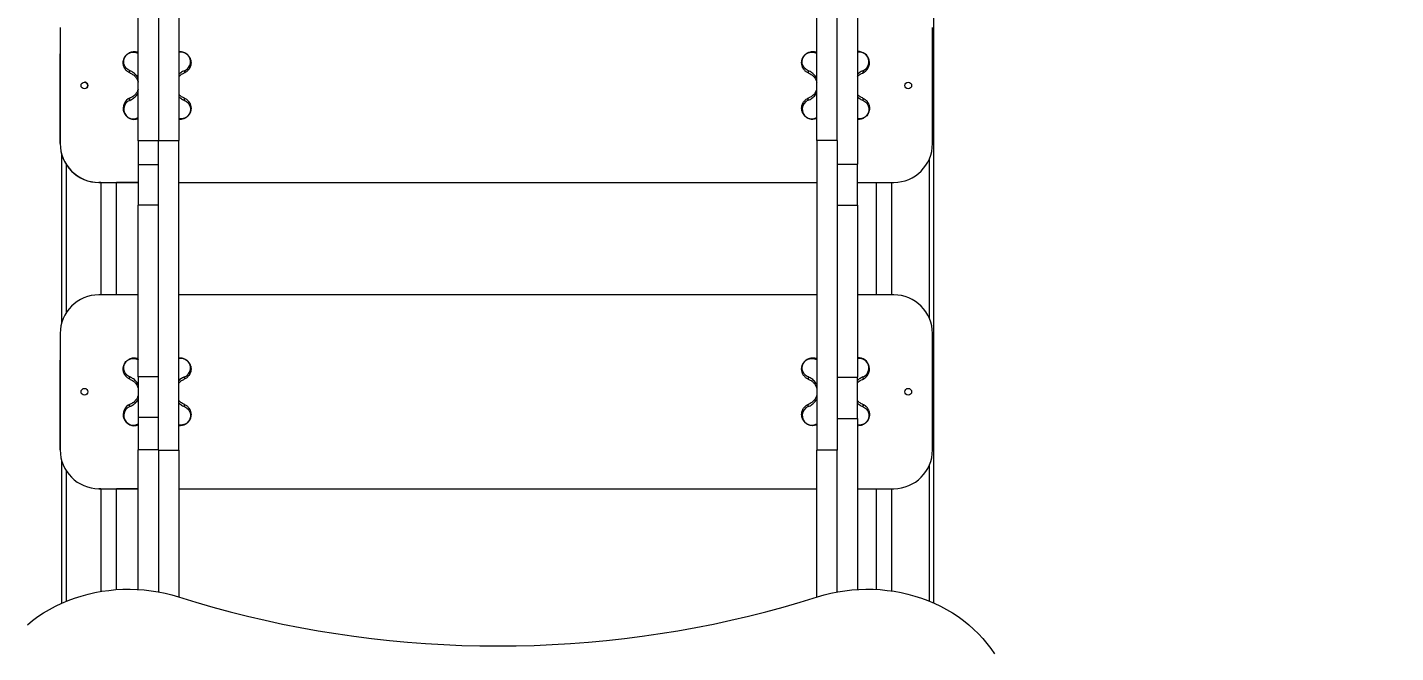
# Model space of a CAD drawing. Header units: millimetres. Extents: x -6502 to 7455, y -8041 to 5981.
# Drawn here: x 492 to 1904, y -12 to 633 of the extents above; entities that cross this region are included whole.
import ezdxf

# ---------------------------------------------------------------- set-up
doc = ezdxf.new("R2010")
doc.units = ezdxf.units.MM
for name, color, linetype in [('DIKOM_ОБЪЕКТ', 7, 'Continuous'), ('DIKOM_РАЗМЕР_ЗОНА', 7, 'Continuous'), ('DIKOM_РАЗМЕР_ОБЪЕКТА', 7, 'Continuous')]:
    doc.layers.add(name, color=color, linetype=linetype)
doc.styles.add('style1', font='arial.ttf', dxfattribs={"width": 0.8})
doc.dimstyles.new('1-50', dxfattribs={"dimtxt": 300, "dimasz": 200, "dimexe": 100, "dimexo": 0, "dimgap": 100, "dimtad": 1, "dimtxsty": 'style1', "dimcen": 200, "dimclrd": 7, "dimclre": 7, "dimclrt": 7, "dimadec": 1, "dimazin": 2, "dimtfac": 1, "dimtmove": 0, "dimatfit": 2, "dimfxl": 0, "dimlwd": 25, "dimlwe": 18, "dimarcsym": 0})

# ---------------------------------------------------------------- blocks, each defined once
blk = doc.blocks.new('*D9')
at = {"layer": 'Defpoints', "color": 0, "transparency": 16777216}
for p in [(-5002.4, 2279.3), (3221.4, -679.1), (3221.4, -6822.7)]:
    blk.add_point(p, dxfattribs=at)
at = {"layer": 'DIKOM_РАЗМЕР_ОБЪЕКТА', "color": 7, "lineweight": 18, "transparency": 16777216}
for p, q in [((-5002.4, 2279.3), (-5002.4, -6922.7)), ((3221.4, -679.1), (3221.4, -6922.7))]:
    blk.add_line(p, q, dxfattribs=at)
at = {"layer": 'DIKOM_РАЗМЕР_ОБЪЕКТА', "color": 7, "lineweight": 25, "transparency": 16777216}
blk.add_line((-4802.4, -6822.7), (3021.4, -6822.7), dxfattribs=at)
at = {"layer": 'DIKOM_РАЗМЕР_ОБЪЕКТА', "color": 7, "transparency": 16777216}
for points in [[(-4802.4, -6789.4), (-4802.4, -6856), (-5002.4, -6822.7)], [(3021.4, -6789.4), (3021.4, -6856), (3221.4, -6822.7)]]:
    blk.add_solid(points, dxfattribs=at)
at = {"layer": 'DIKOM_РАЗМЕР_ОБЪЕКТА', "color": 7, "transparency": 16777216, "insert": (-897.4, -6569.5), "char_height": 300, "attachment_point": 5, "style": 'style1'}
blk.add_mtext('8200', dxfattribs=at)
blk = doc.blocks.new('*D10')
at = {"layer": 'Defpoints', "color": 0, "transparency": 16777216}
for p in [(971.8, 4480.9), (5953.3, 4480.9), (1279.7, -4050.2)]:
    blk.add_point(p, dxfattribs=at)
at = {"layer": 'DIKOM_РАЗМЕР_ОБЪЕКТА', "color": 7, "lineweight": 18, "transparency": 16777216}
for p, q in [((971.8, 4480.9), (6053.3, 4480.9)), ((1279.7, -4050.2), (6053.3, -4050.2))]:
    blk.add_line(p, q, dxfattribs=at)
at = {"layer": 'DIKOM_РАЗМЕР_ОБЪЕКТА', "color": 7, "lineweight": 25, "transparency": 16777216}
blk.add_line((5953.3, -3850.2), (5953.3, 4280.9), dxfattribs=at)
at = {"layer": 'DIKOM_РАЗМЕР_ОБЪЕКТА', "color": 7, "transparency": 16777216}
for points in [[(5919.9, 4280.9), (5986.6, 4280.9), (5953.3, 4480.9)], [(5919.9, -3850.2), (5986.6, -3850.2), (5953.3, -4050.2)]]:
    blk.add_solid(points, dxfattribs=at)
at = {"layer": 'DIKOM_РАЗМЕР_ОБЪЕКТА', "color": 7, "transparency": 16777216, "insert": (5700.1, 515), "char_height": 300, "attachment_point": 5, "rotation": 90, "style": 'style1'}
blk.add_mtext('8500', dxfattribs=at)
blk = doc.blocks.new('*D11')
at = {"layer": 'Defpoints', "color": 0, "transparency": 16777216}
for p in [(-6502.4, 2127.8), (4721.4, -677.3), (4721.4, -7940.9)]:
    blk.add_point(p, dxfattribs=at)
at = {"layer": 'DIKOM_РАЗМЕР_ЗОНА', "color": 7, "lineweight": 18, "transparency": 16777216}
for p, q in [((-6502.4, 2127.8), (-6502.4, -8040.9)), ((4721.4, -677.3), (4721.4, -8040.9))]:
    blk.add_line(p, q, dxfattribs=at)
at = {"layer": 'DIKOM_РАЗМЕР_ЗОНА', "color": 7, "lineweight": 25, "transparency": 16777216}
blk.add_line((-6302.4, -7940.9), (4521.4, -7940.9), dxfattribs=at)
at = {"layer": 'DIKOM_РАЗМЕР_ЗОНА', "color": 7, "transparency": 16777216}
for points in [[(-6302.4, -7907.5), (-6302.4, -7974.2), (-6502.4, -7940.9)], [(4521.4, -7907.5), (4521.4, -7974.2), (4721.4, -7940.9)]]:
    blk.add_solid(points, dxfattribs=at)
at = {"layer": 'DIKOM_РАЗМЕР_ЗОНА', "color": 7, "transparency": 16777216, "insert": (-208, -7687.7), "char_height": 300, "attachment_point": 5, "style": 'style1'}
blk.add_mtext('11200', dxfattribs=at)
blk = doc.blocks.new('*D12')
at = {"layer": 'Defpoints', "color": 0, "transparency": 16777216}
for p in [(1107.9, 5975.3), (979.7, -6050.2), (7355.2, -6050.2)]:
    blk.add_point(p, dxfattribs=at)
at = {"layer": 'DIKOM_РАЗМЕР_ЗОНА', "color": 7, "lineweight": 18, "transparency": 16777216}
for p, q in [((1107.9, 5975.3), (7455.2, 5975.3)), ((979.7, -6050.2), (7455.2, -6050.2))]:
    blk.add_line(p, q, dxfattribs=at)
at = {"layer": 'DIKOM_РАЗМЕР_ЗОНА', "color": 7, "lineweight": 25, "transparency": 16777216}
blk.add_line((7355.2, 5775.3), (7355.2, -5850.2), dxfattribs=at)
at = {"layer": 'DIKOM_РАЗМЕР_ЗОНА', "color": 7, "transparency": 16777216}
for points in [[(7321.9, 5775.3), (7388.5, 5775.3), (7355.2, 5975.3)], [(7321.9, -5850.2), (7388.5, -5850.2), (7355.2, -6050.2)]]:
    blk.add_solid(points, dxfattribs=at)
at = {"layer": 'DIKOM_РАЗМЕР_ЗОНА', "color": 7, "transparency": 16777216, "insert": (7102, 342.1), "char_height": 300, "attachment_point": 5, "rotation": 90, "style": 'style1'}
blk.add_mtext('12000', dxfattribs=at)

msp = doc.modelspace()

# ---------------------------------------------------------------- linework, layer by layer
at = {"layer": 'DIKOM_ОБЪЕКТ', "color": 7, "linetype": 'Continuous', "lineweight": 15}
for p, q in [((1427.247, 38.83), (1427.247, 1425.24)), ((606.247, 515.881), (606.247, 651.665)), ((627.247, 652.064), (627.247, 516.347)), ((648.247, 652.064), (648.247, 516.347)), ((1306.247, 516.279), (1306.247, 652.064)), ((1327.247, 516.279), (1327.247, 652.064)), ((1348.247, 651.665), (1348.247, 491.922)), ((525.747, 632.92), (525.747, 512.92)), ((1425.747, 512.92), (1425.747, 632.92)), ((648.247, 607.77), (649.247, 607.917)), ((525.744, 512.92), (525.747, 605.676)), ((1349.247, 537.92), (1348.247, 538.069)), ((627.247, 515.881), (606.247, 515.881)), ((606.247, 515.881), (606.247, 491.189)), ((627.247, 516.347), (648.247, 516.347)), ((627.247, 196.569), (627.247, 516.347)), ((648.247, 196.569), (648.247, 516.347)), ((1327.247, 516.279), (1306.247, 516.279)), ((1306.247, 516.279), (1306.247, 196.501)), ((1327.247, 516.279), (1327.247, 196.501)), ((527.247, 502.06), (527.247, 327.771)), ((1422.247, 496.557), (1422.247, 333.283)), ((532.247, 338.777), (532.247, 491.058)), ((627.247, 491.189), (606.247, 491.189)), ((606.247, 491.189), (606.247, 449.384)), ((1327.247, 491.922), (1348.247, 491.922)), ((1348.247, 449.462), (1348.247, 491.922)), ((567.743, 472.919), (565.743, 472.919)), ((565.747, 472.92), (606.247, 472.92)), ((567.743, 472.92), (567.743, 472.919)), ((567.748, 472.919), (567.743, 472.919)), ((567.748, 472.92), (567.748, 356.92)), ((583.743, 472.92), (583.743, 472.918)), ((606.247, 472.918), (583.743, 472.918)), ((583.748, 356.92), (583.748, 472.918)), ((648.247, 472.92), (1306.247, 472.92)), ((1348.247, 472.92), (1385.747, 472.92)), ((1367.748, 472.92), (1367.748, 356.92)), ((1383.748, 356.92), (1383.748, 472.92)), ((627.247, 449.384), (606.247, 449.384)), ((606.247, 272.253), (606.247, 449.384)), ((1327.247, 449.462), (1348.247, 449.462)), ((1348.247, 449.462), (1348.247, 272.101)), ((606.247, 356.92), (565.747, 356.92)), ((1306.247, 356.92), (648.247, 356.92)), ((1385.747, 356.92), (1348.247, 356.92)), ((525.747, 316.92), (525.747, 196.92)), ((1425.747, 196.92), (1425.747, 316.92)), ((525.744, 196.92), (525.747, 289.676)), ((648.247, 291.77), (649.247, 291.917)), ((627.247, 272.253), (606.247, 272.253)), ((606.247, 272.253), (606.247, 230.528)), ((1327.247, 272.101), (1348.247, 272.101)), ((1348.247, 229.472), (1348.247, 272.101)), ((627.247, 230.528), (606.247, 230.528)), ((606.247, 230.528), (606.247, 196.9)), ((1327.247, 229.472), (1348.247, 229.472)), ((1348.247, 229.472), (1348.247, 52.906)), ((1349.247, 221.92), (1348.247, 222.068)), ((527.247, 186.06), (527.247, 38.622)), ((627.247, 196.9), (606.247, 196.9)), ((606.247, 52.934), (606.247, 196.9)), ((627.247, 196.569), (648.247, 196.569)), ((627.247, 196.569), (627.247, 50.428)), ((648.247, 196.569), (648.247, 45.189)), ((1327.247, 196.501), (1306.247, 196.501)), ((1306.247, 45.041), (1306.247, 196.501)), ((1327.247, 50.342), (1327.247, 196.501)), ((532.247, 40.767), (532.247, 175.058)), ((1422.247, 180.557), (1422.247, 40.957)), ((567.743, 156.919), (565.743, 156.919)), ((565.747, 156.92), (606.247, 156.92)), ((567.743, 156.92), (567.743, 156.919)), ((567.748, 156.919), (567.743, 156.919)), ((567.748, 156.92), (567.748, 50.838)), ((583.743, 156.92), (583.743, 156.918)), ((606.247, 156.918), (583.743, 156.918)), ((583.748, 52.76), (583.748, 156.918)), ((648.247, 156.92), (1306.247, 156.92)), ((1348.247, 156.92), (1385.747, 156.92)), ((1367.748, 156.92), (1367.748, 52.978)), ((1383.748, 51.384), (1383.748, 156.92))]:
    msp.add_line(p, q, dxfattribs=at)
at = {"layer": 'DIKOM_ОБЪЕКТ', "color": 7, "linetype": 'Continuous', "lineweight": 15, "flags": 128}
for points in [[(598.031, 585.718), (597.795, 585.856), (597.6, 586.068), (597.454, 586.345), (597.364, 586.673), (597.334, 587.04), (597.364, 587.43), (597.454, 587.826), (597.599, 588.212)], [(653.894, 588.212), (654.039, 587.826), (654.129, 587.43), (654.159, 587.04), (654.129, 586.673), (654.039, 586.345), (653.893, 586.068), (653.698, 585.856), (653.462, 585.718)], [(1297.599, 588.214), (1297.454, 587.828), (1297.364, 587.432), (1297.334, 587.042), (1297.364, 586.675), (1297.454, 586.347), (1297.6, 586.071), (1297.795, 585.859), (1298.031, 585.72)], [(1353.894, 588.214), (1354.039, 587.828), (1354.129, 587.432), (1354.159, 587.042), (1354.129, 586.675), (1354.039, 586.347), (1353.893, 586.071), (1353.698, 585.859), (1353.462, 585.72)], [(597.599, 557.623), (597.454, 558.009), (597.364, 558.405), (597.334, 558.795), (597.364, 559.162), (597.454, 559.49), (597.6, 559.766), (597.795, 559.978), (598.031, 560.117)], [(653.894, 557.623), (654.039, 558.009), (654.129, 558.405), (654.159, 558.795), (654.129, 559.162), (654.039, 559.49), (653.893, 559.766), (653.698, 559.978), (653.462, 560.117)], [(1297.599, 557.625), (1297.454, 558.011), (1297.364, 558.407), (1297.334, 558.797), (1297.364, 559.164), (1297.454, 559.493), (1297.6, 559.769), (1297.795, 559.981), (1298.031, 560.119)], [(1353.462, 560.119), (1353.698, 559.981), (1353.893, 559.769), (1354.039, 559.493), (1354.129, 559.164), (1354.159, 558.797), (1354.129, 558.407), (1354.039, 558.011), (1353.894, 557.625)], [(598.031, 269.718), (597.795, 269.857), (597.6, 270.068), (597.454, 270.345), (597.364, 270.673), (597.334, 271.04), (597.364, 271.43), (597.454, 271.826), (597.599, 272.212)], [(653.894, 272.212), (654.039, 271.826), (654.129, 271.43), (654.159, 271.04), (654.129, 270.673), (654.039, 270.345), (653.893, 270.068), (653.698, 269.857), (653.462, 269.718)], [(1297.599, 272.214), (1297.454, 271.828), (1297.364, 271.432), (1297.334, 271.042), (1297.364, 270.675), (1297.454, 270.347), (1297.6, 270.071), (1297.795, 269.859), (1298.031, 269.72)], [(1353.894, 272.214), (1354.039, 271.828), (1354.129, 271.432), (1354.159, 271.042), (1354.129, 270.675), (1354.039, 270.347), (1353.893, 270.071), (1353.698, 269.859), (1353.462, 269.72)], [(550.608, 260.417), (550.746, 260.419), (551.327, 260.371)], [(597.599, 241.623), (597.454, 242.009), (597.364, 242.405), (597.334, 242.795), (597.364, 243.162), (597.454, 243.49), (597.6, 243.766), (597.795, 243.978), (598.031, 244.117)], [(653.894, 241.623), (654.039, 242.009), (654.129, 242.405), (654.159, 242.795), (654.129, 243.162), (654.039, 243.49), (653.893, 243.766), (653.698, 243.978), (653.462, 244.117)], [(1297.599, 241.625), (1297.454, 242.011), (1297.364, 242.407), (1297.334, 242.797), (1297.364, 243.164), (1297.454, 243.493), (1297.6, 243.769), (1297.795, 243.981), (1298.031, 244.119)], [(1353.462, 244.119), (1353.698, 243.981), (1353.893, 243.769), (1354.039, 243.493), (1354.129, 243.164), (1354.159, 242.797), (1354.129, 242.407), (1354.039, 242.011), (1353.894, 241.625)], [(491.88, 16.55), (497.253, 20.85), (502.862, 24.917), (508.693, 28.742), (514.733, 32.317), (520.967, 35.633), (527.38, 38.682), (533.957, 41.456), (540.683, 43.949), (547.54, 46.155), (554.514, 48.069), (561.587, 49.686), (568.743, 51.002), (575.965, 52.015), (583.235, 52.722), (590.536, 53.121), (597.851, 53.211), (605.162, 52.992), (612.452, 52.465), (619.704, 51.631), (626.901, 50.491), (634.024, 49.049), (641.058, 47.308), (647.986, 45.271)], [(647.986, 45.271), (665.592, 39.847), (683.317, 34.721), (701.155, 29.895), (719.098, 25.373), (737.14, 21.154), (755.273, 17.242), (773.491, 13.637), (791.787, 10.341), (810.154, 7.356), (828.585, 4.681), (847.072, 2.319), (865.609, 0.269), (884.189, -1.466), (902.804, -2.886), (921.448, -3.992), (940.114, -4.782), (958.793, -5.256), (977.48, -5.414), (996.167, -5.256), (1014.846, -4.782), (1033.511, -3.992), (1052.155, -2.886), (1070.771, -1.466), (1089.351, 0.269), (1107.888, 2.319), (1126.375, 4.681), (1144.806, 7.356), (1163.173, 10.341), (1181.469, 13.637), (1199.687, 17.242), (1217.82, 21.154), (1235.862, 25.373), (1253.805, 29.895), (1271.642, 34.721), (1289.368, 39.847), (1306.974, 45.271)], [(1306.974, 45.271), (1313.902, 47.308), (1320.936, 49.049), (1328.059, 50.491), (1335.256, 51.631), (1342.508, 52.465), (1349.798, 52.992), (1357.109, 53.211), (1364.424, 53.121), (1371.725, 52.722), (1378.995, 52.015), (1386.217, 51.002), (1393.372, 49.686), (1400.446, 48.069), (1407.42, 46.155), (1414.277, 43.949), (1421.003, 41.456), (1427.58, 38.682), (1433.993, 35.633), (1440.227, 32.317), (1446.267, 28.742), (1452.098, 24.917), (1457.707, 20.85), (1463.08, 16.55), (1468.205, 12.029), (1473.069, 7.297), (1477.661, 2.365), (1481.97, -2.755), (1485.986, -8.051), (1489.698, -13.51)]]:
    msp.add_lwpolyline(points, dxfattribs=at)
at = {"layer": 'DIKOM_ОБЪЕКТ', "color": 7, "linetype": 'Continuous', "lineweight": 15}
for centre in [(550.747, 572.92), (1400.747, 572.92), (550.747, 256.92), (1400.747, 256.92)]:
    msp.add_circle(centre, 3.5, dxfattribs=at)
for centre, radius, start, end in [((650.301, 597.417), 9.881, 291.321958, 101.998181), ((1349.259, 596.415), 11.491, 291.452772, 95.05577), ((1350.301, 597.419), 9.881, 291.322296, 101.99801), ((550.746, 572.919), 3.5, 319.054015, 89.998597), ((602.24, 549.42), 11.495, 111.474647, 290.399675), ((601.208, 548.411), 9.894, 111.387975, 300.617316), ((1301.207, 548.413), 9.894, 111.388008, 300.617587), ((565.744, 512.919), 40, 179.998597, 269.998597), ((565.747, 512.92), 40, 180, 270), ((1385.747, 512.92), 40, 270, 0), ((565.747, 316.92), 40, 90, 180), ((1385.747, 316.92), 40, 0, 90), ((650.301, 281.417), 9.881, 291.321958, 101.998181), ((1349.259, 280.415), 11.491, 291.452772, 95.05577), ((1350.301, 281.419), 9.881, 291.322296, 101.99801), ((602.24, 233.42), 11.495, 111.474647, 290.399675), ((601.208, 232.411), 9.894, 111.387975, 300.617316), ((1301.208, 232.413), 9.894, 111.388338, 300.616953), ((565.747, 196.92), 40, 180, 270), ((1385.747, 196.92), 40, 270, 0)]:
    msp.add_arc(centre, radius, start, end, dxfattribs=at)
for points, knots in [([(598.031, 585.718), (597.656, 585.879), (596.88, 586.214), (595.793, 586.872), (594.893, 587.554), (594.16, 588.227), (593.563, 588.86), (592.977, 589.588), (592.479, 590.327), (592.022, 591.128), (591.623, 591.974), (591.303, 592.848), (591.032, 593.807), (590.835, 594.835), (590.733, 596.033), (590.755, 597.262), (590.916, 598.531), (591.237, 599.832), (591.692, 601.043), (592.248, 602.137), (593.086, 603.448), (594.176, 604.681), (595.433, 605.708), (596.405, 606.345), (597.412, 606.872), (598.737, 607.408), (600.381, 607.833), (601.626, 607.889), (602.247, 607.917)], [0, 0, 0, 0, 0.03905426, 0.08067382, 0.12489483, 0.15236749, 0.18231863, 0.21475057, 0.24966857, 0.27592063, 0.31222088, 0.3487692, 0.37442323, 0.41752529, 0.45845495, 0.49857679, 0.54174781, 0.58353839, 0.62403775, 0.65659449, 0.6867233, 0.74934644, 0.77995826, 0.81223379, 0.84226709, 0.87505081, 0.93775865, 1, 1, 1, 1]), ([(597.599, 588.212), (596.859, 588.569), (595.376, 589.285), (593.7, 590.873), (592.431, 592.698), (591.613, 594.734), (591.248, 596.933), (591.37, 598.925), (591.805, 600.589), (592.261, 601.691), (592.743, 602.568), (593.327, 603.449), (594.223, 604.504), (595.496, 605.568), (596.828, 606.35), (598.124, 606.874), (599.782, 607.296), (601.754, 607.422), (603.935, 607.021), (605.449, 606.512), (606.147, 606.012), (606.247, 605.94)], [0, 0, 0, 0, 0.07588584, 0.15193073, 0.22765448, 0.30359226, 0.37895438, 0.45504547, 0.49580197, 0.53116186, 0.55221581, 0.57170769, 0.60757328, 0.64571098, 0.6838819, 0.72196757, 0.76015781, 0.8359367, 0.91198261, 0.98744058, 1, 1, 1, 1]), ([(602.247, 607.917), (603.386, 607.821), (604.587, 607.719), (605.881, 607.335), (606.09, 607.221), (606.247, 607.135)], [0, 0, 0, 0, 0.82441742, 0.86827117, 1, 1, 1, 1]), ([(649.247, 607.917), (649.675, 607.904), (650.519, 607.877), (651.804, 607.653), (653.002, 607.31), (654.09, 606.867), (655.413, 606.176), (656.712, 605.233), (657.868, 604.061), (658.616, 603.12), (659.251, 602.128), (659.805, 601.033), (660.258, 599.822), (660.578, 598.525), (660.725, 597.366), (660.758, 596.322), (660.716, 595.432), (660.601, 594.523), (660.43, 593.695), (660.183, 592.826), (659.862, 591.956), (659.467, 591.121), (658.961, 590.235), (658.345, 589.347), (657.555, 588.438), (656.527, 587.475), (655.217, 586.509), (654.028, 585.973), (653.462, 585.718)], [0, 0, 0, 0, 0.04316637, 0.08495627, 0.12549813, 0.1580525, 0.18789544, 0.25062323, 0.28173583, 0.3135592, 0.34376954, 0.37643119, 0.41686056, 0.45855683, 0.50158858, 0.53107996, 0.56376601, 0.59289211, 0.62637315, 0.65248179, 0.68843371, 0.72458483, 0.75027623, 0.79629401, 0.83789201, 0.8750768, 0.94044664, 1, 1, 1, 1]), ([(1298.031, 585.72), (1297.605, 585.906), (1296.724, 586.29), (1295.562, 587.031), (1294.485, 587.897), (1293.574, 588.83), (1292.753, 589.886), (1292.072, 591.003), (1291.515, 592.219), (1291.098, 593.492), (1290.84, 594.773), (1290.725, 596.127), (1290.765, 597.454), (1290.985, 598.894), (1291.386, 600.304), (1292.025, 601.77), (1292.903, 603.202), (1294.08, 604.586), (1295.229, 605.563), (1296.191, 606.209), (1297.134, 606.745), (1298.365, 607.282), (1299.709, 607.663), (1300.953, 607.864), (1302.027, 607.934), (1303.068, 607.906), (1304.132, 607.78), (1305.203, 607.56), (1305.907, 607.311), (1306.247, 607.191)], [0, 0, 0, 0, 0.03889625, 0.08045574, 0.11899786, 0.16108004, 0.19767952, 0.24128763, 0.28166363, 0.32172058, 0.36538034, 0.40147412, 0.44471301, 0.48222549, 0.52525884, 0.56288593, 0.60334921, 0.64386313, 0.68434141, 0.70405719, 0.72485271, 0.76255422, 0.80568434, 0.83757566, 0.86916543, 0.8997015, 0.93069318, 0.96663317, 1, 1, 1, 1]), ([(1297.599, 588.214), (1296.859, 588.571), (1295.376, 589.287), (1293.7, 590.875), (1292.431, 592.7), (1291.613, 594.736), (1291.248, 596.936), (1291.37, 598.927), (1291.806, 600.591), (1292.261, 601.693), (1292.743, 602.57), (1293.327, 603.451), (1294.223, 604.507), (1295.496, 605.571), (1296.828, 606.352), (1298.124, 606.876), (1299.782, 607.299), (1301.754, 607.424), (1303.935, 607.023), (1305.449, 606.514), (1306.147, 606.014), (1306.247, 605.942)], [0, 0, 0, 0, 0.07588536, 0.15193179, 0.22765401, 0.30359158, 0.37895364, 0.45504659, 0.49580105, 0.531163, 0.55221481, 0.57170668, 0.60757181, 0.6457112, 0.68388264, 0.72196742, 0.76015816, 0.83593652, 0.91198267, 0.98744059, 1, 1, 1, 1]), ([(606.247, 580.269), (606.195, 580.392), (605.802, 581.324), (604.75, 582.809), (603.17, 584.66), (601.403, 586.152), (599.536, 587.367), (598.252, 587.927), (597.599, 588.212)], [0, 0, 0, 0, 0.02935408, 0.22318529, 0.41740294, 0.61145758, 0.8025178, 1, 1, 1, 1]), ([(598.031, 585.718), (599.133, 585.196), (600.574, 584.514), (602.231, 583.132), (603.11, 582.263), (604.101, 581.092), (605.101, 579.533), (605.905, 577.863), (606.162, 576.764), (606.247, 576.402)], [0, 0, 0, 0, 0.32628219, 0.42700654, 0.52395536, 0.61738497, 0.77590048, 0.92623806, 1, 1, 1, 1]), ([(653.894, 588.212), (652.634, 587.594), (650.731, 586.662), (648.868, 585.191), (648.289, 584.524), (648.247, 584.475)], [0, 0, 0, 0, 0.6443952, 0.97385851, 1, 1, 1, 1]), ([(648.247, 581.951), (648.895, 582.654), (650.501, 584.394), (652.356, 585.223), (653.462, 585.718)], [0, 0, 0, 0, 0.404033, 1, 1, 1, 1]), ([(1306.247, 580.271), (1306.195, 580.394), (1305.802, 581.326), (1304.75, 582.811), (1303.17, 584.662), (1301.403, 586.154), (1299.536, 587.37), (1298.252, 587.929), (1297.599, 588.214)], [0, 0, 0, 0, 0.02935328, 0.22318548, 0.41740308, 0.61145767, 0.80251785, 1, 1, 1, 1]), ([(1298.031, 585.72), (1299.133, 585.199), (1300.574, 584.516), (1302.231, 583.134), (1303.11, 582.266), (1304.101, 581.094), (1305.102, 579.536), (1305.905, 577.866), (1306.162, 576.766), (1306.247, 576.405)], [0, 0, 0, 0, 0.32628742, 0.42701093, 0.52396124, 0.61739011, 0.77590035, 0.92624514, 1, 1, 1, 1]), ([(1353.894, 588.214), (1352.634, 587.597), (1350.731, 586.664), (1348.868, 585.192), (1348.289, 584.526), (1348.247, 584.477)], [0, 0, 0, 0, 0.64439535, 0.97386568, 1, 1, 1, 1]), ([(1348.247, 581.954), (1348.895, 582.656), (1350.501, 584.396), (1352.356, 585.226), (1353.462, 585.72)], [0, 0, 0, 0, 0.40402997, 1, 1, 1, 1]), ([(597.599, 557.623), (598.867, 558.226), (600.784, 559.136), (603.133, 561.144), (604.713, 562.974), (605.773, 564.467), (606.182, 565.425), (606.247, 565.576)], [0, 0, 0, 0, 0.38363765, 0.57978622, 0.77015336, 0.96355658, 1, 1, 1, 1]), ([(606.247, 569.264), (606.151, 568.937), (605.917, 568.136), (605.401, 566.93), (604.704, 565.654), (603.411, 563.8), (601.188, 561.623), (599.123, 560.638), (598.031, 560.117)], [0, 0, 0, 0, 0.06906123, 0.16942653, 0.27316389, 0.38086477, 0.67249908, 1, 1, 1, 1]), ([(1297.599, 557.625), (1298.867, 558.228), (1300.784, 559.138), (1303.133, 561.147), (1304.713, 562.977), (1305.773, 564.469), (1306.182, 565.427), (1306.247, 565.579)], [0, 0, 0, 0, 0.38364228, 0.57979158, 0.77016064, 0.96356459, 1, 1, 1, 1]), ([(1306.247, 569.266), (1306.151, 568.94), (1305.917, 568.139), (1305.401, 566.932), (1304.704, 565.656), (1303.411, 563.802), (1301.188, 561.625), (1299.123, 560.64), (1298.031, 560.119)], [0, 0, 0, 0, 0.06906759, 0.16943314, 0.27316915, 0.38087051, 0.67250346, 1, 1, 1, 1]), ([(653.462, 560.117), (652.359, 560.636), (650.916, 561.315), (649.265, 562.709), (648.609, 563.325), (648.291, 563.707), (648.247, 563.761)], [0, 0, 0, 0, 0.60434853, 0.79091122, 0.97048087, 1, 1, 1, 1]), ([(648.247, 561.359), (648.283, 561.317), (648.849, 560.662), (650.101, 559.704), (651.954, 558.462), (653.24, 557.906), (653.894, 557.623)], [0, 0, 0, 0, 0.02243555, 0.34805041, 0.66863857, 1, 1, 1, 1]), ([(653.462, 560.117), (653.888, 559.931), (654.769, 559.547), (655.931, 558.806), (657.009, 557.94), (657.919, 557.007), (658.74, 555.951), (659.421, 554.834), (659.978, 553.618), (660.395, 552.345), (660.653, 551.065), (660.768, 549.71), (660.728, 548.383), (660.508, 546.943), (660.107, 545.533), (659.468, 544.068), (658.59, 542.635), (657.413, 541.251), (656.264, 540.274), (655.302, 539.628), (654.359, 539.092), (653.128, 538.555), (651.784, 538.174), (650.54, 537.971), (649.468, 537.908), (648.704, 537.912), (648.309, 537.96), (648.247, 537.968)], [0, 0, 0, 0, 0.04295967, 0.08886023, 0.13142823, 0.17790608, 0.21832854, 0.2664917, 0.31108515, 0.35532622, 0.40354431, 0.4434082, 0.49116356, 0.53259677, 0.58012497, 0.62168238, 0.66637223, 0.711118, 0.75582497, 0.77760014, 0.80056726, 0.84220685, 0.88984268, 0.92506461, 0.95995407, 0.99368032, 1, 1, 1, 1]), ([(653.894, 557.623), (654.634, 557.266), (656.117, 556.55), (657.793, 554.962), (659.062, 553.137), (659.88, 551.101), (660.245, 548.902), (660.123, 546.91), (659.688, 545.246), (659.232, 544.144), (658.75, 543.267), (658.166, 542.386), (657.27, 541.331), (655.997, 540.266), (654.665, 539.485), (653.369, 538.96), (651.712, 538.543), (649.973, 538.398), (648.748, 538.651), (648.247, 538.755)], [0, 0, 0, 0, 0.08540682, 0.17099303, 0.25621742, 0.34168251, 0.42649989, 0.51213771, 0.5580077, 0.597804, 0.62149948, 0.64343689, 0.68380185, 0.72672699, 0.76968701, 0.81255011, 0.85553246, 0.94081876, 1, 1, 1, 1]), ([(1302.247, 537.92), (1301.818, 537.933), (1300.974, 537.96), (1299.689, 538.184), (1298.491, 538.527), (1297.403, 538.971), (1296.08, 539.661), (1294.781, 540.604), (1293.625, 541.776), (1292.877, 542.717), (1292.242, 543.709), (1291.688, 544.804), (1291.235, 546.015), (1290.915, 547.312), (1290.768, 548.471), (1290.735, 549.515), (1290.777, 550.405), (1290.892, 551.314), (1291.063, 552.142), (1291.31, 553.011), (1291.631, 553.881), (1292.026, 554.716), (1292.532, 555.602), (1293.148, 556.49), (1293.938, 557.399), (1294.966, 558.362), (1296.276, 559.329), (1297.465, 559.864), (1298.031, 560.119)], [0, 0, 0, 0, 0.04316586, 0.08495582, 0.12549775, 0.15805217, 0.18789578, 0.25062482, 0.28173748, 0.31356089, 0.34377128, 0.37643051, 0.41685994, 0.45855628, 0.50159055, 0.53107963, 0.56376574, 0.59289188, 0.62637286, 0.65248169, 0.68843348, 0.72458489, 0.75027633, 0.79629419, 0.83789188, 0.87507715, 0.94044709, 1, 1, 1, 1]), ([(1353.462, 560.119), (1352.359, 560.638), (1350.916, 561.317), (1349.266, 562.711), (1348.609, 563.327), (1348.291, 563.709), (1348.247, 563.763)], [0, 0, 0, 0, 0.60434519, 0.79090846, 0.97048077, 1, 1, 1, 1]), ([(1348.247, 561.361), (1348.283, 561.319), (1348.849, 560.664), (1350.101, 559.706), (1351.954, 558.464), (1353.24, 557.908), (1353.894, 557.625)], [0, 0, 0, 0, 0.02243754, 0.34804942, 0.66863687, 1, 1, 1, 1]), ([(1353.894, 557.625), (1354.634, 557.268), (1356.117, 556.552), (1357.793, 554.964), (1359.062, 553.139), (1359.88, 551.104), (1360.245, 548.904), (1360.123, 546.912), (1359.688, 545.248), (1359.232, 544.146), (1358.75, 543.269), (1358.166, 542.388), (1357.27, 541.333), (1355.997, 540.269), (1354.665, 539.487), (1353.369, 538.962), (1351.712, 538.545), (1349.973, 538.4), (1348.748, 538.653), (1348.247, 538.757)], [0, 0, 0, 0, 0.0854054, 0.17099313, 0.25621764, 0.34168119, 0.42649862, 0.51213866, 0.55800887, 0.59780523, 0.62150041, 0.64343825, 0.68380327, 0.72672595, 0.76968604, 0.81254919, 0.8555316, 0.94081817, 1, 1, 1, 1]), ([(1353.462, 560.119), (1353.837, 559.958), (1354.613, 559.624), (1355.7, 558.965), (1356.6, 558.283), (1357.333, 557.61), (1357.93, 556.977), (1358.516, 556.249), (1359.014, 555.51), (1359.471, 554.709), (1359.87, 553.863), (1360.19, 552.989), (1360.461, 552.03), (1360.659, 551.002), (1360.761, 549.804), (1360.738, 548.575), (1360.577, 547.306), (1360.256, 546.005), (1359.801, 544.794), (1359.245, 543.7), (1358.407, 542.389), (1357.317, 541.156), (1356.06, 540.13), (1355.088, 539.492), (1354.081, 538.966), (1352.756, 538.429), (1351.112, 538.004), (1349.867, 537.948), (1349.247, 537.92)], [0, 0, 0, 0, 0.03905372, 0.08067381, 0.12489483, 0.15236708, 0.18231862, 0.21475057, 0.24966858, 0.27592065, 0.31222092, 0.34876925, 0.37442314, 0.41752532, 0.458455, 0.49857685, 0.54174551, 0.58353853, 0.6240379, 0.65659466, 0.68672348, 0.74934664, 0.77995847, 0.81223401, 0.84226602, 0.87505076, 0.93775863, 1, 1, 1, 1]), ([(1306.247, 538.647), (1306.18, 538.619), (1306.011, 538.547), (1305.802, 538.483), (1305.644, 538.433), (1304.537, 538.094), (1303.381, 538.006), (1302.247, 537.92)], [0, 0, 0, 0, 0.05412105, 0.13693173, 0.16255244, 0.17766097, 1, 1, 1, 1]), ([(598.031, 269.718), (597.656, 269.879), (596.88, 270.214), (595.793, 270.872), (594.893, 271.554), (594.16, 272.227), (593.563, 272.86), (592.977, 273.588), (592.479, 274.327), (592.022, 275.128), (591.623, 275.974), (591.303, 276.848), (591.032, 277.807), (590.835, 278.835), (590.733, 280.033), (590.755, 281.262), (590.916, 282.531), (591.237, 283.832), (591.692, 285.043), (592.248, 286.137), (593.086, 287.448), (594.176, 288.681), (595.433, 289.708), (596.405, 290.345), (597.412, 290.871), (598.737, 291.408), (600.381, 291.833), (601.626, 291.889), (602.247, 291.917)], [0, 0, 0, 0, 0.03905427, 0.08067384, 0.12489486, 0.15236753, 0.18231868, 0.21475062, 0.24966863, 0.27592069, 0.31222095, 0.34876928, 0.37442332, 0.41752539, 0.45845506, 0.49857691, 0.54174557, 0.58353858, 0.62403795, 0.6565947, 0.68672352, 0.74934667, 0.7799585, 0.81223404, 0.84226604, 0.87505078, 0.93775864, 1, 1, 1, 1]), ([(597.599, 272.212), (596.859, 272.569), (595.376, 273.285), (593.7, 274.873), (592.431, 276.698), (591.613, 278.734), (591.248, 280.933), (591.37, 282.925), (591.805, 284.589), (592.261, 285.691), (592.743, 286.568), (593.327, 287.449), (594.223, 288.504), (595.496, 289.568), (596.828, 290.35), (598.124, 290.874), (599.782, 291.297), (601.754, 291.422), (603.935, 291.021), (605.449, 290.512), (606.147, 290.012), (606.247, 289.94)], [0, 0, 0, 0, 0.07588485, 0.15193094, 0.22765464, 0.30359238, 0.37895445, 0.45504548, 0.49580196, 0.53116183, 0.55221576, 0.57170763, 0.6075732, 0.64571087, 0.68388177, 0.72196656, 0.76015729, 0.83593614, 0.911982, 0.98744059, 1, 1, 1, 1]), ([(602.247, 291.917), (603.386, 291.821), (604.587, 291.719), (605.881, 291.335), (606.09, 291.221), (606.247, 291.135)], [0, 0, 0, 0, 0.82441742, 0.86827117, 1, 1, 1, 1]), ([(649.247, 291.917), (649.675, 291.904), (650.519, 291.877), (651.804, 291.653), (653.002, 291.31), (654.09, 290.867), (655.413, 290.176), (656.712, 289.233), (657.868, 288.061), (658.616, 287.12), (659.251, 286.128), (659.806, 285.033), (660.258, 283.822), (660.578, 282.525), (660.725, 281.366), (660.758, 280.322), (660.716, 279.432), (660.601, 278.523), (660.43, 277.695), (660.183, 276.826), (659.862, 275.956), (659.467, 275.121), (658.961, 274.235), (658.345, 273.347), (657.555, 272.438), (656.527, 271.475), (655.217, 270.509), (654.028, 269.973), (653.462, 269.718)], [0, 0, 0, 0, 0.0431664, 0.08495632, 0.12549822, 0.1580526, 0.18789557, 0.25062516, 0.28173778, 0.31356117, 0.34377153, 0.37643073, 0.41686012, 0.45855642, 0.50159058, 0.53107965, 0.56376573, 0.59289184, 0.6263729, 0.65248156, 0.6884335, 0.72458465, 0.75027606, 0.79629388, 0.8378919, 0.87507672, 0.9404466, 1, 1, 1, 1]), ([(1298.031, 269.72), (1297.605, 269.906), (1296.724, 270.29), (1295.562, 271.031), (1294.485, 271.897), (1293.574, 272.83), (1292.753, 273.886), (1292.072, 275.003), (1291.515, 276.219), (1291.098, 277.492), (1290.84, 278.772), (1290.725, 280.127), (1290.765, 281.454), (1290.985, 282.894), (1291.386, 284.304), (1292.025, 285.77), (1292.903, 287.202), (1294.08, 288.586), (1295.229, 289.563), (1296.191, 290.209), (1297.134, 290.745), (1298.365, 291.282), (1299.709, 291.663), (1300.953, 291.864), (1302.027, 291.934), (1303.068, 291.906), (1304.132, 291.78), (1305.203, 291.56), (1305.907, 291.311), (1306.247, 291.191)], [0, 0, 0, 0, 0.03889625, 0.08045573, 0.11899783, 0.16108001, 0.19767949, 0.24128759, 0.28166358, 0.32172053, 0.36537836, 0.40147213, 0.44471102, 0.48222558, 0.52525892, 0.56288601, 0.60334928, 0.64386319, 0.68434147, 0.70405724, 0.72485276, 0.76255426, 0.80568437, 0.83757569, 0.86916546, 0.89970152, 0.93069319, 0.96663318, 1, 1, 1, 1]), ([(1297.599, 272.214), (1296.859, 272.571), (1295.376, 273.287), (1293.7, 274.875), (1292.431, 276.7), (1291.613, 278.736), (1291.248, 280.936), (1291.37, 282.927), (1291.805, 284.591), (1292.261, 285.693), (1292.743, 286.57), (1293.327, 287.451), (1294.223, 288.507), (1295.496, 289.571), (1296.828, 290.352), (1298.124, 290.876), (1299.782, 291.299), (1301.754, 291.424), (1303.935, 291.023), (1305.449, 290.514), (1306.147, 290.014), (1306.247, 289.942)], [0, 0, 0, 0, 0.07588536, 0.15193056, 0.22765426, 0.30359183, 0.37895391, 0.45504495, 0.49580143, 0.53116338, 0.5522152, 0.57170706, 0.6075722, 0.6457116, 0.68388303, 0.72196782, 0.76015856, 0.83593679, 0.91198267, 0.98744059, 1, 1, 1, 1]), ([(606.247, 264.269), (606.195, 264.392), (605.802, 265.324), (604.75, 266.809), (603.17, 268.66), (601.403, 270.152), (599.536, 271.367), (598.252, 271.927), (597.599, 272.212)], [0, 0, 0, 0, 0.02935411, 0.22317898, 0.41740239, 0.61145721, 0.80251761, 1, 1, 1, 1]), ([(598.031, 269.718), (599.133, 269.196), (600.574, 268.514), (602.231, 267.132), (603.11, 266.264), (604.101, 265.092), (605.101, 263.533), (605.905, 261.863), (606.162, 260.764), (606.247, 260.402)], [0, 0, 0, 0, 0.32628219, 0.42700654, 0.52395536, 0.61738497, 0.77590048, 0.92623806, 1, 1, 1, 1]), ([(653.894, 272.212), (652.634, 271.595), (650.731, 270.662), (648.868, 269.19), (648.289, 268.524), (648.247, 268.475)], [0, 0, 0, 0, 0.64439626, 0.9738678, 1, 1, 1, 1]), ([(648.247, 265.951), (648.895, 266.654), (650.501, 268.394), (652.356, 269.223), (653.462, 269.718)], [0, 0, 0, 0, 0.404033, 1, 1, 1, 1]), ([(1306.247, 264.271), (1306.195, 264.394), (1305.802, 265.326), (1304.75, 266.811), (1303.17, 268.662), (1301.403, 270.154), (1299.536, 271.37), (1298.252, 271.929), (1297.599, 272.214)], [0, 0, 0, 0, 0.02935328, 0.22318548, 0.41740308, 0.61145767, 0.80251785, 1, 1, 1, 1]), ([(1298.031, 269.72), (1299.133, 269.199), (1300.574, 268.516), (1302.231, 267.134), (1303.11, 266.266), (1304.101, 265.094), (1305.102, 263.536), (1305.905, 261.866), (1306.162, 260.766), (1306.247, 260.405)], [0, 0, 0, 0, 0.32628742, 0.42701093, 0.52396124, 0.61739011, 0.77590035, 0.92624514, 1, 1, 1, 1]), ([(1353.894, 272.214), (1352.634, 271.597), (1350.731, 270.664), (1348.868, 269.192), (1348.289, 268.526), (1348.247, 268.477)], [0, 0, 0, 0, 0.64439535, 0.97386568, 1, 1, 1, 1]), ([(1348.247, 265.954), (1348.895, 266.656), (1350.501, 268.396), (1352.356, 269.226), (1353.462, 269.72)], [0, 0, 0, 0, 0.40402997, 1, 1, 1, 1]), ([(597.599, 241.623), (598.867, 242.226), (600.784, 243.136), (603.133, 245.144), (604.713, 246.974), (605.773, 248.467), (606.182, 249.425), (606.247, 249.577)], [0, 0, 0, 0, 0.38363765, 0.57978622, 0.77015336, 0.96355658, 1, 1, 1, 1]), ([(606.247, 253.264), (606.151, 252.937), (605.917, 252.136), (605.401, 250.93), (604.704, 249.654), (603.411, 247.8), (601.188, 245.623), (599.123, 244.638), (598.031, 244.117)], [0, 0, 0, 0, 0.06906123, 0.16942653, 0.27316389, 0.38086477, 0.67249908, 1, 1, 1, 1]), ([(653.462, 244.117), (652.359, 244.636), (650.916, 245.315), (649.265, 246.709), (648.609, 247.325), (648.291, 247.707), (648.247, 247.761)], [0, 0, 0, 0, 0.60435423, 0.79091868, 0.97049001, 1, 1, 1, 1]), ([(648.247, 245.359), (648.283, 245.317), (648.849, 244.662), (650.101, 243.704), (651.954, 242.462), (653.24, 241.906), (653.894, 241.623)], [0, 0, 0, 0, 0.02243555, 0.34805041, 0.66863857, 1, 1, 1, 1]), ([(653.462, 244.117), (653.888, 243.931), (654.769, 243.547), (655.931, 242.806), (657.009, 241.94), (657.919, 241.007), (658.74, 239.951), (659.421, 238.834), (659.978, 237.618), (660.395, 236.345), (660.653, 235.065), (660.768, 233.71), (660.728, 232.383), (660.508, 230.943), (660.107, 229.533), (659.468, 228.068), (658.59, 226.635), (657.413, 225.251), (656.264, 224.274), (655.302, 223.628), (654.359, 223.092), (653.128, 222.555), (651.784, 222.174), (650.54, 221.971), (649.468, 221.908), (648.704, 221.912), (648.309, 221.96), (648.247, 221.968)], [0, 0, 0, 0, 0.04295968, 0.08886024, 0.13142825, 0.1779061, 0.21832857, 0.26649173, 0.31108519, 0.35532627, 0.40354436, 0.44341044, 0.49116581, 0.53259672, 0.58012492, 0.62168234, 0.66637219, 0.71111796, 0.75582494, 0.77760012, 0.80056723, 0.84220683, 0.88984267, 0.9250646, 0.95995407, 0.99368032, 1, 1, 1, 1]), ([(653.894, 241.623), (654.634, 241.266), (656.117, 240.55), (657.793, 238.962), (659.062, 237.137), (659.88, 235.101), (660.245, 232.902), (660.123, 230.91), (659.688, 229.246), (659.232, 228.144), (658.75, 227.267), (658.166, 226.386), (657.27, 225.331), (655.997, 224.266), (654.665, 223.485), (653.369, 222.96), (651.712, 222.543), (649.973, 222.398), (648.748, 222.651), (648.247, 222.754)], [0, 0, 0, 0, 0.08540684, 0.17099448, 0.25621723, 0.34168234, 0.42649975, 0.51213974, 0.55800748, 0.59780614, 0.62149923, 0.64343665, 0.68380162, 0.72672677, 0.7696868, 0.81254991, 0.85553227, 0.94081874, 1, 1, 1, 1]), ([(1302.247, 221.92), (1301.818, 221.933), (1300.974, 221.96), (1299.689, 222.184), (1298.491, 222.527), (1297.403, 222.971), (1296.08, 223.661), (1294.781, 224.604), (1293.625, 225.776), (1292.877, 226.717), (1292.242, 227.709), (1291.688, 228.804), (1291.235, 230.015), (1290.915, 231.312), (1290.768, 232.471), (1290.735, 233.515), (1290.777, 234.405), (1290.892, 235.314), (1291.063, 236.142), (1291.31, 237.011), (1291.631, 237.881), (1292.026, 238.716), (1292.532, 239.602), (1293.148, 240.491), (1293.938, 241.399), (1294.966, 242.362), (1296.276, 243.329), (1297.465, 243.864), (1298.031, 244.119)], [0, 0, 0, 0, 0.04316583, 0.08495576, 0.12549766, 0.15805206, 0.18789565, 0.25062289, 0.28173553, 0.31355892, 0.34376929, 0.37643098, 0.41686038, 0.45855669, 0.50158855, 0.53107994, 0.56376603, 0.59289215, 0.6263731, 0.65248192, 0.68843368, 0.72458508, 0.75027649, 0.79629432, 0.83789199, 0.87507723, 0.94044713, 1, 1, 1, 1]), ([(1297.599, 241.625), (1298.867, 242.228), (1300.784, 243.138), (1303.134, 245.146), (1304.713, 246.977), (1305.773, 248.469), (1306.182, 249.427), (1306.247, 249.579)], [0, 0, 0, 0, 0.38364122, 0.5797854, 0.77015394, 0.96355735, 1, 1, 1, 1]), ([(1306.247, 253.266), (1306.151, 252.94), (1305.917, 252.139), (1305.401, 250.932), (1304.704, 249.656), (1303.411, 247.802), (1301.188, 245.625), (1299.123, 244.64), (1298.031, 244.119)], [0, 0, 0, 0, 0.06906759, 0.16943314, 0.27316915, 0.38087051, 0.67250346, 1, 1, 1, 1]), ([(1353.462, 244.119), (1352.359, 244.638), (1350.916, 245.317), (1349.266, 246.711), (1348.609, 247.327), (1348.291, 247.709), (1348.247, 247.763)], [0, 0, 0, 0, 0.60434519, 0.79090846, 0.97048077, 1, 1, 1, 1]), ([(1348.247, 245.361), (1348.283, 245.319), (1348.849, 244.664), (1350.101, 243.706), (1351.954, 242.464), (1353.24, 241.908), (1353.894, 241.625)], [0, 0, 0, 0, 0.02243754, 0.34804942, 0.66863687, 1, 1, 1, 1]), ([(1353.894, 241.625), (1354.634, 241.268), (1356.117, 240.552), (1357.793, 238.964), (1359.062, 237.139), (1359.88, 235.104), (1360.245, 232.904), (1360.123, 230.912), (1359.688, 229.248), (1359.232, 228.146), (1358.75, 227.269), (1358.166, 226.388), (1357.27, 225.333), (1355.997, 224.269), (1354.665, 223.487), (1353.369, 222.962), (1351.712, 222.545), (1349.973, 222.4), (1348.748, 222.653), (1348.247, 222.757)], [0, 0, 0, 0, 0.08540539, 0.17099312, 0.25621762, 0.34168301, 0.42650043, 0.51213832, 0.55800853, 0.59780489, 0.62150006, 0.6434379, 0.68380292, 0.7267256, 0.76968568, 0.8125498, 0.85553161, 0.94081818, 1, 1, 1, 1]), ([(1353.462, 244.119), (1353.837, 243.958), (1354.613, 243.624), (1355.7, 242.965), (1356.6, 242.283), (1357.333, 241.61), (1357.93, 240.977), (1358.516, 240.249), (1359.014, 239.51), (1359.471, 238.709), (1359.87, 237.863), (1360.19, 236.989), (1360.461, 236.03), (1360.659, 235.002), (1360.761, 233.804), (1360.738, 232.575), (1360.577, 231.306), (1360.256, 230.005), (1359.801, 228.794), (1359.245, 227.7), (1358.407, 226.389), (1357.317, 225.156), (1356.06, 224.13), (1355.088, 223.492), (1354.081, 222.966), (1352.756, 222.43), (1351.112, 222.004), (1349.867, 221.948), (1349.247, 221.92)], [0, 0, 0, 0, 0.03905371, 0.08067379, 0.1248948, 0.15236705, 0.18231858, 0.21475052, 0.24966852, 0.27592058, 0.31222084, 0.34876916, 0.37442305, 0.41752522, 0.45845489, 0.49857673, 0.54174776, 0.58353834, 0.6240377, 0.65659445, 0.68672326, 0.74934641, 0.77995823, 0.81223377, 0.84226707, 0.87505079, 0.93775864, 1, 1, 1, 1]), ([(1306.247, 222.647), (1306.18, 222.619), (1306.011, 222.547), (1305.802, 222.483), (1305.644, 222.433), (1304.537, 222.094), (1303.381, 222.006), (1302.247, 221.92)], [0, 0, 0, 0, 0.05412105, 0.13693173, 0.16255244, 0.17766097, 1, 1, 1, 1])]:
    msp.add_open_spline(points, degree=3, knots=knots, dxfattribs=at)

# ---------------------------------------------------------------- dimensions: what is measured, and where the dimension line sits
at = {"layer": 'DIKOM_РАЗМЕР_ЗОНА'}
dim = msp.add_linear_dim(base=(7355.196, -6050.188), p1=(1107.882, 5975.329), p2=(979.715, -6050.188), angle=90, text='12000', dimstyle='1-50', dxfattribs=at)
dim.commit()
dim.dimension.update_dxf_attribs({"geometry": '*D12', "text_midpoint": (7355.196, 342.124), "dimtype": 160})
dim = msp.add_linear_dim(base=(4721.362, -7940.857), p1=(-6502.402, 2127.774), p2=(4721.362, -677.294), text='11200', dimstyle='1-50', dxfattribs=at)
dim.commit()
dim.dimension.update_dxf_attribs({"geometry": '*D11', "text_midpoint": (-207.972, -7940.857), "dimtype": 160})
at = {"layer": 'DIKOM_РАЗМЕР_ОБЪЕКТА'}
dim = msp.add_linear_dim(base=(5953.26, 4480.931), p1=(1279.715, -4050.188), p2=(971.837, 4480.931), angle=90, text='8500', dimstyle='1-50', dxfattribs=at)
dim.commit()
dim.dimension.update_dxf_attribs({"geometry": '*D10', "text_midpoint": (5953.26, 515.015), "dimtype": 160})
dim = msp.add_linear_dim(base=(3221.362, -6822.702), p1=(-5002.4, 2279.348), p2=(3221.362, -679.08), text='8200', dimstyle='1-50', dxfattribs=at)
dim.commit()
dim.dimension.update_dxf_attribs({"geometry": '*D9', "text_midpoint": (-897.403, -6822.702), "dimtype": 160})

doc.saveas('drawing.dxf')
